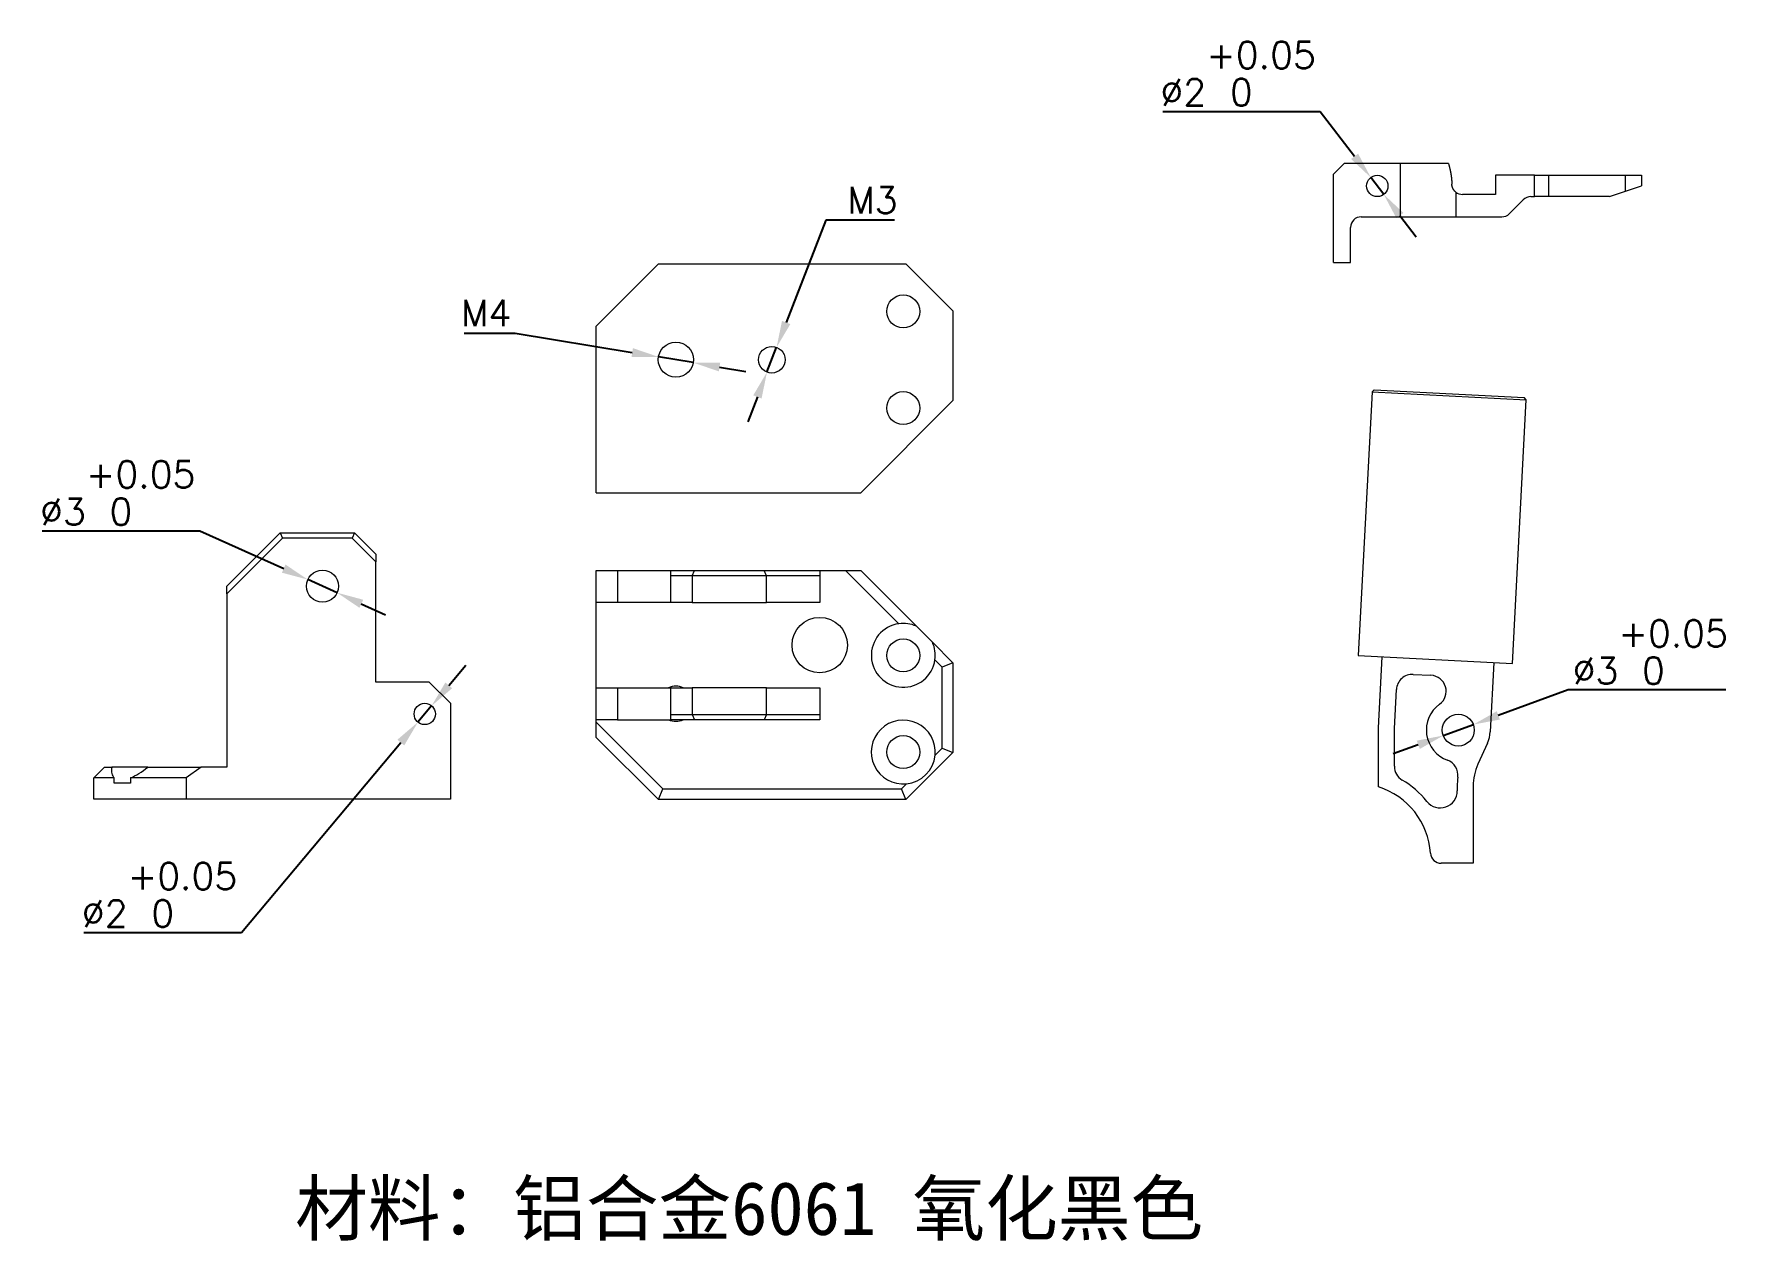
# Model space of a CAD drawing. Header units: millimetres. Extents: x 1533 to 1693, y 1183 to 1297.
import ezdxf

# ---------------------------------------------------------------- set-up
doc = ezdxf.new("R2010")
doc.units = ezdxf.units.MM
doc.layers.add('4', color=7, linetype='Continuous', true_color=0xffffff)
doc.layers.add('6标注层', color=3, linetype='Continuous', lineweight=25)
doc.styles.get("Standard").update_dxf_attribs({"font": 'txt', "bigfont": 'gbcbig.shx'})
doc.dimstyles.new('ISO-25', dxfattribs={"dimtxt": 2.5, "dimasz": 2.5, "dimexe": 1.25, "dimexo": 0, "dimtad": 1, "dimtoh": 1, "dimdsep": 46, "dimtxsty": 'Standard', "dimcen": 2.5, "dimadec": 0, "dimazin": 0, "dimtfac": 1, "dimtmove": 0, "dimatfit": 3, "dimfxl": 1, "dimarcsym": 0})

# ---------------------------------------------------------------- blocks, each defined once
blk = doc.blocks.new('*D1')
at = {"layer": '6标注层', "color": 0, "lineweight": -2}
for p, q in [((1573.74, 1268.54), (1578.53, 1268.54)), ((1578.53, 1268.54), (1589.53, 1266.71)), ((1595.25, 1265.76), (1591.99, 1266.3)), ((1597.71, 1265.35), (1600.18, 1264.94))]:
    blk.add_line(p, q, dxfattribs=at)
at = {"layer": '6标注层', "color": 0}
for points in [[(1589.59, 1267.12), (1589.46, 1266.3), (1591.99, 1266.3)], [(1597.78, 1265.76), (1597.65, 1264.94), (1595.25, 1265.76)]]:
    blk.add_solid(points, dxfattribs=at)
at = {"layer": 'Defpoints', "color": 0}
for p in [(1591.99, 1266.3), (1595.25, 1265.76)]:
    blk.add_point(p, dxfattribs=at)
at = {"layer": '6标注层', "color": 0, "insert": (1575.82, 1270.42), "char_height": 2.5, "attachment_point": 5}
blk.add_mtext('M4', dxfattribs=at)
blk = doc.blocks.new('*D2')
at = {"layer": '6标注层', "color": 0, "lineweight": -2}
for p, q in [((1607.69, 1279.14), (1603.97, 1269.53)), ((1614.14, 1279.14), (1607.69, 1279.14)), ((1602.17, 1264.87), (1603.07, 1267.2)), ((1601.27, 1262.54), (1600.37, 1260.2))]:
    blk.add_line(p, q, dxfattribs=at)
at = {"layer": '6标注层', "color": 0}
for points in [[(1603.58, 1269.68), (1604.36, 1269.38), (1603.07, 1267.2)], [(1600.88, 1262.69), (1601.66, 1262.39), (1602.17, 1264.87)]]:
    blk.add_solid(points, dxfattribs=at)
at = {"layer": 'Defpoints', "color": 0}
for p in [(1603.07, 1267.2), (1602.17, 1264.87)]:
    blk.add_point(p, dxfattribs=at)
at = {"layer": '6标注层', "color": 0, "insert": (1612.06, 1281.01), "char_height": 2.5, "attachment_point": 5}
blk.add_mtext('M3', dxfattribs=at)
blk = doc.blocks.new('*D3')
at = {"layer": '6标注层', "color": 0, "lineweight": -2}
for p, q in [((1639.3, 1289.35), (1654.09, 1289.35)), ((1654.09, 1289.35), (1657.31, 1285.13)), ((1660.04, 1281.56), (1658.83, 1283.14)), ((1661.56, 1279.57), (1663.08, 1277.58))]:
    blk.add_line(p, q, dxfattribs=at)
at = {"layer": '6标注层', "color": 0}
for points in [[(1657.64, 1285.38), (1656.98, 1284.88), (1658.83, 1283.14)], [(1661.89, 1279.82), (1661.23, 1279.32), (1660.04, 1281.56)]]:
    blk.add_solid(points, dxfattribs=at)
at = {"layer": 'Defpoints', "color": 0}
for p in [(1658.83, 1283.14), (1660.04, 1281.56)]:
    blk.add_point(p, dxfattribs=at)
at = {"layer": '6标注层', "color": 0, "insert": (1646.38, 1292.89), "char_height": 2.5, "attachment_point": 5}
blk.add_mtext('∅2\\S+0.05^  0;', dxfattribs=at)
blk = doc.blocks.new('*D4')
at = {"layer": '6标注层', "color": 0, "lineweight": -2}
for p, q in [((1677.34, 1235.05), (1670.79, 1232.64)), ((1692.13, 1235.05), (1677.34, 1235.05)), ((1665.63, 1230.75), (1668.45, 1231.78)), ((1663.28, 1229.88), (1660.94, 1229.02))]:
    blk.add_line(p, q, dxfattribs=at)
at = {"layer": '6标注层', "color": 0}
for points in [[(1670.65, 1233.03), (1670.94, 1232.25), (1668.45, 1231.78)], [(1663.14, 1230.27), (1663.43, 1229.49), (1665.63, 1230.75)]]:
    blk.add_solid(points, dxfattribs=at)
at = {"layer": 'Defpoints', "color": 0}
for p in [(1668.45, 1231.78), (1665.63, 1230.75)]:
    blk.add_point(p, dxfattribs=at)
at = {"layer": '6标注层', "color": 0, "insert": (1685.05, 1238.59), "char_height": 2.5, "attachment_point": 5}
blk.add_mtext('∅3\\S+0.05^  0;', dxfattribs=at)
blk = doc.blocks.new('*D5')
at = {"layer": '6标注层', "color": 0, "lineweight": -2}
for p, q in [((1534.16, 1249.98), (1548.96, 1249.98)), ((1548.96, 1249.98), (1556.82, 1246.42)), ((1561.83, 1244.16), (1559.09, 1245.39)), ((1564.1, 1243.12), (1566.38, 1242.09))]:
    blk.add_line(p, q, dxfattribs=at)
at = {"layer": '6标注层', "color": 0}
for points in [[(1556.99, 1246.8), (1556.65, 1246.04), (1559.09, 1245.39)], [(1564.28, 1243.5), (1563.93, 1242.74), (1561.83, 1244.16)]]:
    blk.add_solid(points, dxfattribs=at)
at = {"layer": 'Defpoints', "color": 0}
for p in [(1559.09, 1245.39), (1561.83, 1244.16)]:
    blk.add_point(p, dxfattribs=at)
at = {"layer": '6标注层', "color": 0, "insert": (1541.25, 1253.52), "char_height": 2.5, "attachment_point": 5}
blk.add_mtext('∅3\\S+0.05^  0;', dxfattribs=at)
blk = doc.blocks.new('*D6')
at = {"layer": '6标注层', "color": 0, "lineweight": -2}
for p, q in [((1572.31, 1235.46), (1573.91, 1237.37)), ((1570.7, 1233.54), (1569.42, 1232.01)), ((1552.87, 1212.25), (1567.81, 1230.09)), ((1538.08, 1212.25), (1552.87, 1212.25))]:
    blk.add_line(p, q, dxfattribs=at)
at = {"layer": '6标注层', "color": 0}
for points in [[(1571.99, 1235.73), (1572.63, 1235.19), (1570.7, 1233.54)], [(1567.49, 1230.36), (1568.13, 1229.82), (1569.42, 1232.01)]]:
    blk.add_solid(points, dxfattribs=at)
at = {"layer": 'Defpoints', "color": 0}
for p in [(1570.7, 1233.54), (1569.42, 1232.01)]:
    blk.add_point(p, dxfattribs=at)
at = {"layer": '6标注层', "color": 0, "insert": (1545.17, 1215.79), "char_height": 2.5, "attachment_point": 5}
blk.add_mtext('∅2\\S+0.05^  0;', dxfattribs=at)

msp = doc.modelspace()

# ---------------------------------------------------------------- linework, layer by layer
at = {"layer": '4', "color": 0, "lineweight": 18}
for p, q in [((1656.334, 1284.45), (1655.334, 1283.45)), ((1661.601, 1284.45), (1656.334, 1284.45)), ((1666.112, 1284.45), (1661.601, 1284.45)), ((1661.601, 1279.45), (1661.601, 1284.45)), ((1655.334, 1275.15), (1655.334, 1283.45)), ((1674.175, 1283.35), (1670.534, 1283.35)), ((1670.534, 1283.35), (1670.534, 1281.55)), ((1674.175, 1283.35), (1675.498, 1283.35)), ((1674.175, 1281.35), (1674.175, 1283.35)), ((1675.498, 1283.35), (1682.734, 1283.35)), ((1675.498, 1283.35), (1675.498, 1281.35)), ((1682.734, 1283.35), (1684.234, 1283.35)), ((1682.734, 1281.85), (1682.734, 1283.35)), ((1684.234, 1283.35), (1684.234, 1282.35)), ((1666.805, 1281.771), (1666.805, 1279.45)), ((1670.534, 1281.55), (1667.432, 1281.55)), ((1673.141, 1281.057), (1671.827, 1279.743)), ((1673.848, 1281.35), (1674.175, 1281.35)), ((1675.498, 1281.35), (1674.175, 1281.35)), ((1681.234, 1281.35), (1675.498, 1281.35)), ((1681.234, 1281.35), (1682.734, 1281.85)), ((1682.734, 1281.85), (1684.234, 1282.35)), ((1657.934, 1279.45), (1661.601, 1279.45)), ((1661.601, 1279.45), (1666.805, 1279.45)), ((1666.805, 1279.45), (1671.12, 1279.45)), ((1656.934, 1275.15), (1656.934, 1278.45)), ((1591.985, 1275.025), (1586.156, 1269.197)), ((1591.985, 1275.025), (1615.204, 1275.025)), ((1619.618, 1270.611), (1615.204, 1275.025)), ((1655.334, 1275.15), (1656.934, 1275.15)), ((1619.618, 1270.611), (1619.618, 1262.19)), ((1586.156, 1253.533), (1586.156, 1269.197)), ((1610.961, 1253.533), (1619.618, 1262.19)), ((1586.156, 1253.533), (1610.961, 1253.533)), ((1586.156, 1246.239), (1588.156, 1246.239)), ((1586.156, 1243.239), (1586.156, 1246.239)), ((1588.156, 1246.239), (1588.156, 1243.239)), ((1588.156, 1246.239), (1593.156, 1246.239)), ((1593.156, 1245.739), (1593.156, 1246.239)), ((1593.156, 1246.239), (1595.363, 1246.239)), ((1595.156, 1245.739), (1595.363, 1246.239)), ((1595.363, 1246.239), (1601.913, 1246.239)), ((1601.913, 1246.239), (1607.12, 1246.239)), ((1602.12, 1245.739), (1601.913, 1246.239)), ((1607.12, 1246.239), (1607.12, 1245.739)), ((1607.12, 1246.239), (1609.547, 1246.239)), ((1609.547, 1246.239), (1610.961, 1246.239)), ((1614.539, 1241.248), (1609.547, 1246.239)), ((1610.961, 1246.239), (1616.186, 1241.015)), ((1595.156, 1245.739), (1593.156, 1245.739)), ((1593.156, 1243.239), (1593.156, 1245.739)), ((1602.12, 1245.739), (1595.156, 1245.739)), ((1595.156, 1245.739), (1595.156, 1243.239)), ((1602.12, 1243.239), (1602.12, 1245.739)), ((1607.12, 1245.739), (1602.12, 1245.739)), ((1607.12, 1245.739), (1607.12, 1243.239)), ((1586.156, 1235.239), (1586.156, 1243.239)), ((1588.156, 1243.239), (1586.156, 1243.239)), ((1593.156, 1243.239), (1588.156, 1243.239)), ((1595.156, 1243.239), (1593.156, 1243.239)), ((1595.156, 1243.239), (1602.12, 1243.239)), ((1607.12, 1243.239), (1602.12, 1243.239)), ((1616.186, 1241.015), (1617.696, 1239.504)), ((1617.696, 1239.504), (1619.618, 1237.583)), ((1618.618, 1237.168), (1617.929, 1237.857)), ((1619.618, 1237.583), (1618.618, 1237.168)), ((1618.618, 1229.576), (1618.618, 1237.168)), ((1619.618, 1237.583), (1619.618, 1229.162)), ((1586.156, 1235.239), (1588.156, 1235.239)), ((1586.156, 1232.239), (1586.156, 1235.239)), ((1588.156, 1235.239), (1593.156, 1235.239)), ((1588.156, 1235.239), (1588.156, 1232.239)), ((1593.156, 1235.239), (1595.156, 1235.239)), ((1593.156, 1232.739), (1593.156, 1235.239)), ((1602.12, 1235.239), (1595.156, 1235.239)), ((1595.156, 1235.239), (1595.156, 1232.739)), ((1602.12, 1235.239), (1607.12, 1235.239)), ((1602.12, 1232.739), (1602.12, 1235.239)), ((1607.12, 1235.239), (1607.12, 1232.739)), ((1586.156, 1231.99), (1586.156, 1232.239)), ((1588.156, 1232.239), (1586.156, 1232.239)), ((1586.156, 1230.576), (1586.156, 1231.99)), ((1586.156, 1231.99), (1592.399, 1225.748)), ((1588.156, 1232.239), (1593.156, 1232.239)), ((1593.156, 1232.239), (1593.156, 1232.739)), ((1593.156, 1232.739), (1595.156, 1232.739)), ((1595.363, 1232.239), (1593.156, 1232.239)), ((1595.156, 1232.739), (1595.363, 1232.239)), ((1595.156, 1232.739), (1602.12, 1232.739)), ((1601.913, 1232.239), (1595.363, 1232.239)), ((1602.12, 1232.739), (1601.913, 1232.239)), ((1607.12, 1232.239), (1601.913, 1232.239)), ((1602.12, 1232.739), (1607.12, 1232.739)), ((1607.12, 1232.739), (1607.12, 1232.239)), ((1591.985, 1224.748), (1586.156, 1230.576)), ((1619.618, 1229.162), (1615.204, 1224.748)), ((1617.944, 1228.902), (1618.618, 1229.576)), ((1618.618, 1229.576), (1619.618, 1229.162)), ((1591.985, 1224.748), (1592.399, 1225.748)), ((1592.399, 1225.748), (1614.79, 1225.748)), ((1614.79, 1225.748), (1615.259, 1226.217)), ((1615.204, 1224.748), (1614.79, 1225.748)), ((1615.204, 1224.748), (1591.985, 1224.748))]:
    msp.add_line(p, q, dxfattribs=at)
at = {"layer": '4', "color": 0, "linetype": 'Continuous', "lineweight": 18}
for p, q in [((1658.941, 1263.03), (1657.643, 1238.264)), ((1659.151, 1263.219), (1658.941, 1263.03)), ((1658.941, 1263.03), (1673.421, 1262.271)), ((1659.151, 1263.219), (1673.232, 1262.481)), ((1672.124, 1237.505), (1673.421, 1262.271)), ((1673.421, 1262.271), (1673.232, 1262.481)), ((1551.497, 1244.774), (1556.497, 1249.774)), ((1556.704, 1249.274), (1551.497, 1244.067)), ((1556.497, 1249.774), (1563.461, 1249.774)), ((1556.497, 1249.774), (1556.704, 1249.274)), ((1563.254, 1249.274), (1556.704, 1249.274)), ((1563.461, 1249.774), (1563.254, 1249.274)), ((1565.461, 1247.067), (1563.254, 1249.274)), ((1563.461, 1249.774), (1565.461, 1247.774)), ((1565.461, 1247.774), (1565.461, 1247.067)), ((1565.461, 1235.774), (1565.461, 1247.067)), ((1551.497, 1244.067), (1551.497, 1244.774)), ((1551.497, 1244.067), (1551.497, 1227.774)), ((1657.643, 1238.264), (1672.124, 1237.505)), ((1659.54, 1231.459), (1659.89, 1238.146)), ((1662.808, 1236.491), (1664.477, 1236.403)), ((1670.376, 1237.596), (1670.036, 1231.105)), ((1570.461, 1235.774), (1565.461, 1235.774)), ((1572.461, 1233.774), (1570.461, 1235.774)), ((1661.04, 1231.419), (1661.231, 1235.072)), ((1572.461, 1233.774), (1572.461, 1224.774)), ((1659.54, 1225.94), (1659.54, 1231.459)), ((1661.04, 1227.864), (1661.04, 1231.419)), ((1669.774, 1230.027), (1668.883, 1228.056)), ((1538.999, 1226.774), (1539.999, 1227.774)), ((1540.921, 1226.774), (1538.999, 1226.774)), ((1538.999, 1224.774), (1538.999, 1226.774)), ((1539.999, 1227.774), (1540.688, 1227.774)), ((1544.078, 1227.774), (1540.688, 1227.774)), ((1540.921, 1226.274), (1540.921, 1226.774)), ((1542.431, 1226.774), (1542.431, 1226.274)), ((1547.656, 1226.774), (1542.431, 1226.774)), ((1544.078, 1227.774), (1549.07, 1227.774)), ((1549.07, 1227.774), (1547.656, 1226.774)), ((1547.656, 1226.774), (1547.656, 1224.774)), ((1551.497, 1227.774), (1549.07, 1227.774)), ((1542.431, 1226.274), (1540.921, 1226.274)), ((1666.94, 1225.997), (1666.94, 1225.555)), ((1668.44, 1225.997), (1668.44, 1218.762)), ((1547.656, 1224.774), (1538.999, 1224.774)), ((1572.461, 1224.774), (1547.656, 1224.774)), ((1668.44, 1218.762), (1665.424, 1218.762))]:
    msp.add_line(p, q, dxfattribs=at)
at = {"layer": '4', "color": 0, "lineweight": 18}
for points in [[(1666.112, 1284.45), (1666.123, 1284.413), (1666.135, 1284.376), (1666.146, 1284.339), (1666.157, 1284.301), (1666.167, 1284.264), (1666.178, 1284.227), (1666.188, 1284.19), (1666.198, 1284.152), (1666.208, 1284.115), (1666.218, 1284.077), (1666.227, 1284.04), (1666.236, 1284.002), (1666.246, 1283.964), (1666.254, 1283.927), (1666.263, 1283.889), (1666.271, 1283.851), (1666.28, 1283.813), (1666.288, 1283.775), (1666.295, 1283.737), (1666.303, 1283.699), (1666.31, 1283.661), (1666.318, 1283.623), (1666.324, 1283.585), (1666.331, 1283.546), (1666.338, 1283.508), (1666.344, 1283.47), (1666.35, 1283.431), (1666.356, 1283.392), (1666.362, 1283.354), (1666.367, 1283.315), (1666.373, 1283.276), (1666.378, 1283.237), (1666.383, 1283.199), (1666.387, 1283.16), (1666.392, 1283.12), (1666.396, 1283.081), (1666.4, 1283.042), (1666.404, 1283.003), (1666.407, 1282.963), (1666.411, 1282.924), (1666.414, 1282.884), (1666.417, 1282.845), (1666.419, 1282.805), (1666.422, 1282.765), (1666.424, 1282.725), (1666.426, 1282.686), (1666.428, 1282.646), (1666.43, 1282.605), (1666.431, 1282.565), (1666.432, 1282.525)], [(1666.805, 1281.771), (1666.796, 1281.778), (1666.788, 1281.785), (1666.779, 1281.792), (1666.77, 1281.8), (1666.761, 1281.808), (1666.752, 1281.816), (1666.743, 1281.825), (1666.734, 1281.834), (1666.724, 1281.843), (1666.715, 1281.853), (1666.706, 1281.862), (1666.696, 1281.873), (1666.687, 1281.883), (1666.677, 1281.894), (1666.668, 1281.905), (1666.658, 1281.916), (1666.649, 1281.928), (1666.639, 1281.94), (1666.629, 1281.953), (1666.62, 1281.966), (1666.61, 1281.98), (1666.601, 1281.993), (1666.592, 1282.008), (1666.582, 1282.022), (1666.573, 1282.037), (1666.564, 1282.052), (1666.556, 1282.068), (1666.547, 1282.084), (1666.538, 1282.101), (1666.53, 1282.117), (1666.522, 1282.135), (1666.514, 1282.152), (1666.506, 1282.171), (1666.499, 1282.189), (1666.492, 1282.208), (1666.485, 1282.227), (1666.479, 1282.247), (1666.473, 1282.267), (1666.467, 1282.287), (1666.462, 1282.307), (1666.457, 1282.328), (1666.452, 1282.349), (1666.448, 1282.37), (1666.444, 1282.392), (1666.441, 1282.414), (1666.438, 1282.436), (1666.436, 1282.458), (1666.434, 1282.48), (1666.433, 1282.502), (1666.432, 1282.525)]]:
    msp.add_lwpolyline(points, dxfattribs=at)
for centre, radius in [((1659.434, 1282.35), 1), ((1614.959, 1270.571), 1.55), ((1593.62, 1266.033), 1.65), ((1602.62, 1266.033), 1.25), ((1614.959, 1261.496), 1.55), ((1607.12, 1239.239), 2.6), ((1614.959, 1238.277), 1.55), ((1614.959, 1229.202), 1.55)]:
    msp.add_circle(centre, radius, dxfattribs=at)
at = {"layer": '4', "color": 0, "linetype": 'Continuous', "lineweight": 18}
for centre, radius in [((1560.461, 1244.774), 1.5), ((1570.061, 1232.774), 1), ((1667.04, 1231.262), 1.5)]:
    msp.add_circle(centre, radius, dxfattribs=at)
at = {"layer": '4', "color": 0, "lineweight": 18}
for centre, radius, start, end in [((1667.432, 1282.55), 1, 231.16476, 270), ((1673.848, 1280.35), 1, 90, 135), ((1657.934, 1278.45), 1, 90, 180), ((1671.12, 1280.45), 1, 270, 315), ((1614.959, 1238.277), 3, 98.0459, 351.9541), ((1614.959, 1238.277), 3, 65.85113, 98.0459), ((1614.959, 1238.277), 3, 351.9541, 24.14887), ((1593.62, 1233.739), 1.65, 65.38002, 114.61998), ((1593.62, 1233.739), 1.65, 245.38002, 294.61998), ((1614.959, 1229.202), 3, 354.2635, 275.7365), ((1614.959, 1229.202), 3, 275.7365, 354.2635)]:
    msp.add_arc(centre, radius, start, end, dxfattribs=at)
at = {"layer": '4', "color": 0, "linetype": 'Continuous', "lineweight": 18}
for centre, radius, start, end in [((1662.729, 1234.993), 1.5, 87, 177), ((1664.398, 1234.906), 1.5, 305.94244, 87), ((1667.04, 1231.262), 3, 125.94244, 250.08378), ((1667.04, 1231.262), 3, 335.68726, 357), ((1665.507, 1227.031), 1.5, 352.57425, 70.08378), ((1662.54, 1227.864), 1.5, 180, 239.33617), ((1673.44, 1225.997), 6.5, 172.57425, 180.00005), ((1673.44, 1225.997), 5, 155.68726, 180.00005), ((1657.44, 1219.262), 7, 3.58332, 72.5424), ((1657.44, 1219.262), 8.5, 38.53955, 59.33617), ((1665.34, 1225.555), 1.6, 218.53955, 360), ((1665.424, 1219.762), 1, 183.58332, 270)]:
    msp.add_arc(centre, radius, start, end, dxfattribs=at)
for start_param, end_param in [(2.6084662, 3.1703709), (3.8982125, 4.4601173)]:
    msp.add_ellipse((1543.658, 1229.578), major_axis=(2.772, 2.772), ratio=0.4142136, start_param=start_param, end_param=end_param, dxfattribs=at)

# ---------------------------------------------------------------- texts
at = {"layer": '6标注层', "insert": (1557.894, 1188.865), "char_height": 5, "width": 141.77113, "attachment_point": 1}
msp.add_mtext('{\\fSimSun|b0|i0|c134|p2;材料：铝合金6061 氧化黑色}', dxfattribs=at)

# ---------------------------------------------------------------- dimensions: what is measured, and where the dimension line sits
at = {"layer": '6标注层'}
for p1, p2, picture, middle in [((1660.041, 1281.555), (1658.827, 1283.145), '*D3', (1646.382, 1289.347)), ((1561.827, 1244.155), (1559.094, 1245.393), '*D5', (1541.248, 1249.983)), ((1665.632, 1230.745), (1668.448, 1231.779), '*D4', (1685.051, 1235.045)), ((1570.703, 1233.541), (1569.419, 1232.007), '*D6', (1545.166, 1212.245))]:
    dim = msp.add_diameter_dim_2p(p1=p1, p2=p2, dimstyle='ISO-25', override={"dimgap": 0.625, "dimtol": 1, "dimlim": 0, "dimtp": 0.05, "dimtm": 0}, dxfattribs=at)
    dim.commit()
    dim.dimension.update_dxf_attribs({"geometry": picture, "text_midpoint": middle, "dimtype": 163})
for p1, p2, text, picture, middle in [((1602.17, 1264.867), (1603.071, 1267.199), 'M3', '*D2', (1612.06, 1279.138)), ((1595.248, 1265.763), (1591.993, 1266.304), 'M4', '*D1', (1578.531, 1268.541))]:
    dim = msp.add_diameter_dim_2p(p1=p1, p2=p2, text=text, dimstyle='ISO-25', dxfattribs=at)
    dim.commit()
    dim.dimension.update_dxf_attribs({"geometry": picture, "text_midpoint": middle, "dimtype": 163})

doc.saveas('drawing.dxf')
